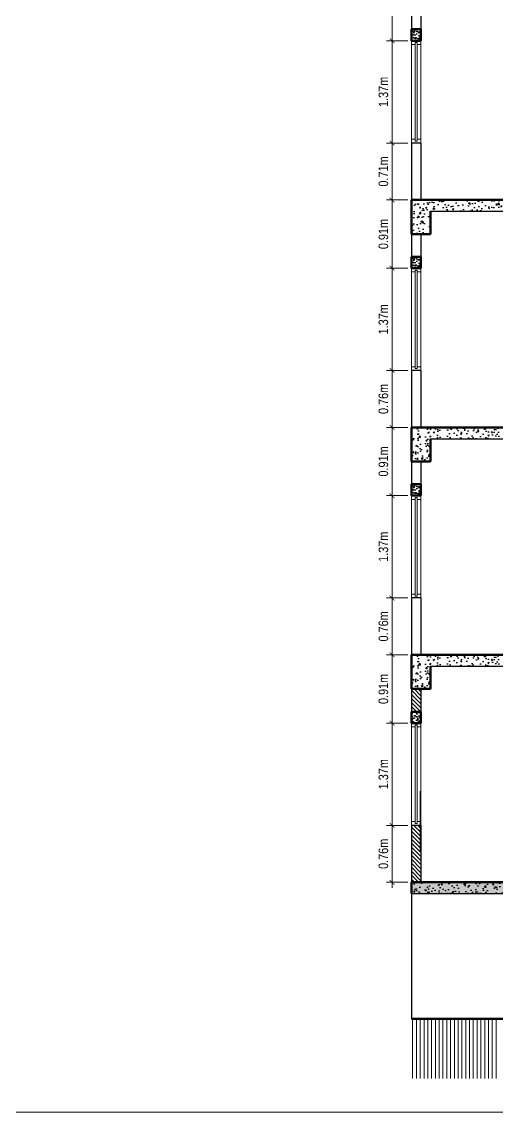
# Model space of a CAD drawing. Header units: inches. Extents: x -4010 to 92088, y -38563 to -1318.
# Drawn here: x 31447 to 31697, y -17502 to -16927 of the extents above; entities that cross this region are included whole.
import ezdxf

# ---------------------------------------------------------------- set-up
doc = ezdxf.new("R2010")
doc.units = ezdxf.units.IN
doc.header["$MEASUREMENT"] = 0
doc.header["$PDMODE"] = 99
doc.linetypes.add('ACAD_ISO04W100', pattern=[30.5, 24, -3, 0.5, -3])
doc.linetypes.add('DASHED2', pattern=[0.375, 0.25, -0.125])
for name, color, linetype, lineweight in [('1-FOUNDATION DIM', 31, 'Continuous', 5), ('Column', 2, 'Continuous', 50), ('Dimension', 7, 'Continuous', 15), ('GRID', 8, 'ACAD_ISO04W100', 15), ('win', 96, 'Continuous', 15), ('Window', 253, 'Continuous', 18)]:
    doc.layers.add(name, color=color, linetype=linetype, lineweight=lineweight)
for name, color, linetype in [('Hatch', 3, 'Continuous'), ('Stair', 190, 'DASHED2'), ('wall', 3, 'Continuous')]:
    doc.layers.add(name, color=color, linetype=linetype)
doc.styles.add('NARROW', font='ARIALN.TTF')
doc.dimstyles.new('3-16', dxfattribs={"dimtxt": 5, "dimasz": 2.5, "dimexe": 3, "dimexo": 2, "dimgap": 2, "dimtad": 1, "dimdec": 1, "dimzin": 3, "dimdsep": 46, "dimlunit": 4, "dimtxsty": 'NARROW', "dimblk": 'ARCHTICK', "dimcen": 0, "dimdle": 3, "dimclrd": 256, "dimclre": 256, "dimclrt": 7, "dimaunit": 1, "dimadec": 3, "dimazin": 1, "dimtfac": 1, "dimtdec": 1, "dimtofl": 0, "dimtmove": 0, "dimatfit": 3, "dimldrblk": 'CLOSED', "dimfxl": 1, "dimtolj": 1, "dimtzin": 0, "dimlwd": -1, "dimlwe": -1, "dimarcsym": 0})
pattern_1 = [(50, (21028.7176, -3208.9725), (7.1726018, -0.6275213), [0.75, -8.25]), (355, (21028.7176, -3208.9725), (-1.3875133, 7.5219213), [0.6, -6.6]), (100.4514, (21029.315, -3209.025), (5.7850938, 6.8943954), [0.637402, -7.011421]), (46.1842, (21028.718, -3206.9725), (10.6724105, -1.65519), [1.125, -12.375]), (96.6356, (21029.607, -3207.11), (9.346627, 9.741179), [0.956103, -10.51713]), (351.1842, (21028.718, -3206.972), (9.3466195, 9.741186), [0.9, -9.9]), (21, (21029.7176, -3207.4725), (5.9690705, -4.026189), [0.75, -8.25]), (326, (21029.7176, -3207.4725), (2.4331533, 7.2515005), [0.6, -6.6]), (71.4514, (21030.215, -3207.808), (8.4022263, 3.225305), [0.637402, -7.011421]), (37.5, (21028.7176, -3208.9725), (0.12159855, 3.32893854), [0, -6.52, 0, -6.7, 0, -6.625]), (7.5, (21028.7176, -3208.9725), (2.6306954, 3.9441171), [0, -3.82, 0, -6.37, 0, -2.525]), (327.5, (21026.4876, -3208.9725), (5.33822436, -0.2255487), [0, -2.5, 0, -7.8, 0, -10.35]), (317.5, (21025.4876, -3208.9725), (5.8318617, 1.0010498), [0, -3.25, 0, -5.18, 0, -7.35])]

# ---------------------------------------------------------------- blocks, each defined once
blk = doc.blocks.new('_ArchTick')
at = {"layer": 'GRID', "color": 0, "const_width": 0.15}
blk.add_lwpolyline([(-0.5, -0.5), (0.5, 0.5)], dxfattribs=at)
blk = doc.blocks.new('*D526')
at = {"layer": 'Defpoints', "color": 0}
for p in [(31641.87, -17350.47), (31652.12, -17350.47), (31652.12, -17380.47)]:
    blk.add_point(p, dxfattribs=at)
at = {"layer": 'Dimension'}
for p, q in [((31641.87, -17383.47), (31641.87, -17347.47)), ((31650.12, -17350.47), (31638.87, -17350.47)), ((31650.12, -17380.47), (31638.87, -17380.47))]:
    blk.add_line(p, q, dxfattribs=at)
at = {"layer": 'Dimension', "xscale": 2.5, "yscale": 2.5, "zscale": 2.5}
for p, rotation in [((31641.87, -17350.47), 90), ((31641.87, -17380.47), 270)]:
    blk.add_blockref('_ArchTick', p, dxfattribs=dict(at, rotation=rotation))
at = {"layer": 'Dimension', "color": 7, "insert": (31637.31, -17365.47), "char_height": 5, "attachment_point": 5, "rotation": 90, "style": 'NARROW'}
blk.add_mtext('\\A1;0.76m', dxfattribs=at)
blk = doc.blocks.new('_Closed')
at = {"layer": 'wall', "color": 0, "lineweight": -2}
for p, q in [((-1, 0.17), (0, 0)), ((-1, 0.17), (-1, -0.17)), ((0, 0), (-1, -0.17)), ((0, 0), (-1, 0))]:
    blk.add_line(p, q, dxfattribs=at)
blk = doc.blocks.new('*D527')
at = {"layer": 'Defpoints', "color": 0}
for p in [(31641.87, -17296.47), (31652.12, -17296.47), (31652.12, -17350.47)]:
    blk.add_point(p, dxfattribs=at)
at = {"layer": 'Dimension'}
for p, q in [((31650.12, -17296.47), (31638.87, -17296.47)), ((31641.87, -17353.47), (31641.87, -17293.47)), ((31650.12, -17350.47), (31638.87, -17350.47))]:
    blk.add_line(p, q, dxfattribs=at)
at = {"layer": 'Dimension', "xscale": 2.5, "yscale": 2.5, "zscale": 2.5}
for p, rotation in [((31641.87, -17296.47), 90), ((31641.87, -17350.47), 270)]:
    blk.add_blockref('_ArchTick', p, dxfattribs=dict(at, rotation=rotation))
at = {"layer": 'Dimension', "color": 7, "insert": (31637.31, -17323.47), "char_height": 5, "attachment_point": 5, "rotation": 90, "style": 'NARROW'}
blk.add_mtext('\\A1;1.37m', dxfattribs=at)
blk = doc.blocks.new('*D528')
at = {"layer": 'Defpoints', "color": 0}
for p in [(31641.87, -17260.47), (31652.12, -17260.47), (31652.12, -17296.47)]:
    blk.add_point(p, dxfattribs=at)
at = {"layer": 'Dimension'}
for p, q in [((31641.87, -17299.47), (31641.87, -17257.47)), ((31650.12, -17260.47), (31638.87, -17260.47)), ((31650.12, -17296.47), (31638.87, -17296.47))]:
    blk.add_line(p, q, dxfattribs=at)
at = {"layer": 'Dimension', "xscale": 2.5, "yscale": 2.5, "zscale": 2.5}
for p, rotation in [((31641.87, -17260.47), 90), ((31641.87, -17296.47), 270)]:
    blk.add_blockref('_ArchTick', p, dxfattribs=dict(at, rotation=rotation))
at = {"layer": 'Dimension', "color": 7, "insert": (31637.31, -17278.47), "char_height": 5, "attachment_point": 5, "rotation": 90, "style": 'NARROW'}
blk.add_mtext('\\A1;0.91m', dxfattribs=at)
blk = doc.blocks.new('*D529')
at = {"layer": 'Defpoints', "color": 0}
for p in [(31641.87, -17230.47), (31652.12, -17230.47), (31652.12, -17260.47)]:
    blk.add_point(p, dxfattribs=at)
at = {"layer": 'Dimension'}
for p, q in [((31641.87, -17263.47), (31641.87, -17227.47)), ((31650.12, -17230.47), (31638.87, -17230.47)), ((31650.12, -17260.47), (31638.87, -17260.47))]:
    blk.add_line(p, q, dxfattribs=at)
at = {"layer": 'Dimension', "xscale": 2.5, "yscale": 2.5, "zscale": 2.5}
for p, rotation in [((31641.87, -17230.47), 90), ((31641.87, -17260.47), 270)]:
    blk.add_blockref('_ArchTick', p, dxfattribs=dict(at, rotation=rotation))
at = {"layer": 'Dimension', "color": 7, "insert": (31637.31, -17245.47), "char_height": 5, "attachment_point": 5, "rotation": 90, "style": 'NARROW'}
blk.add_mtext('\\A1;0.76m', dxfattribs=at)
blk = doc.blocks.new('*D530')
at = {"layer": 'Defpoints', "color": 0}
for p in [(31641.87, -17020.47), (31652.12, -17020.47), (31652.12, -17056.47)]:
    blk.add_point(p, dxfattribs=at)
at = {"layer": 'Dimension'}
for p, q in [((31650.12, -17020.47), (31638.87, -17020.47)), ((31641.87, -17059.47), (31641.87, -17017.47)), ((31650.12, -17056.47), (31638.87, -17056.47))]:
    blk.add_line(p, q, dxfattribs=at)
at = {"layer": 'Dimension', "xscale": 2.5, "yscale": 2.5, "zscale": 2.5}
for p, rotation in [((31641.87, -17020.47), 90), ((31641.87, -17056.47), 270)]:
    blk.add_blockref('_ArchTick', p, dxfattribs=dict(at, rotation=rotation))
at = {"layer": 'Dimension', "color": 7, "insert": (31637.31, -17038.47), "char_height": 5, "attachment_point": 5, "rotation": 90, "style": 'NARROW'}
blk.add_mtext('\\A1;0.91m', dxfattribs=at)
blk = doc.blocks.new('*D531')
at = {"layer": 'Defpoints', "color": 0}
for p in [(31641.87, -16990.47), (31652.12, -16990.47), (31652.12, -17020.47)]:
    blk.add_point(p, dxfattribs=at)
at = {"layer": 'Dimension'}
for p, q in [((31641.87, -17023.47), (31641.87, -16987.47)), ((31650.12, -16990.47), (31638.87, -16990.47)), ((31650.12, -17020.47), (31638.87, -17020.47))]:
    blk.add_line(p, q, dxfattribs=at)
at = {"layer": 'Dimension', "xscale": 2.5, "yscale": 2.5, "zscale": 2.5}
for p, rotation in [((31641.87, -16990.47), 90), ((31641.87, -17020.47), 270)]:
    blk.add_blockref('_ArchTick', p, dxfattribs=dict(at, rotation=rotation))
at = {"layer": 'Dimension', "color": 7, "insert": (31637.31, -17005.47), "char_height": 5, "attachment_point": 5, "rotation": 90, "style": 'NARROW'}
blk.add_mtext('\\A1;0.71m', dxfattribs=at)
blk = doc.blocks.new('*D532')
at = {"layer": 'Defpoints', "color": 0}
for p in [(31641.87, -16852.47), (31652.12, -16852.47), (31652.12, -16936.47)]:
    blk.add_point(p, dxfattribs=at)
at = {"layer": 'Dimension'}
for p, q in [((31641.87, -16939.47), (31641.87, -16849.47)), ((31650.12, -16852.47), (31638.87, -16852.47)), ((31650.12, -16936.47), (31638.87, -16936.47))]:
    blk.add_line(p, q, dxfattribs=at)
at = {"layer": 'Dimension', "xscale": 2.5, "yscale": 2.5, "zscale": 2.5}
for p, rotation in [((31641.87, -16852.47), 90), ((31641.87, -16936.47), 270)]:
    blk.add_blockref('_ArchTick', p, dxfattribs=dict(at, rotation=rotation))
at = {"layer": 'Dimension', "color": 7, "insert": (31637.31, -16894.47), "char_height": 5, "attachment_point": 5, "rotation": 90, "style": 'NARROW'}
blk.add_mtext('\\A1;2.13m', dxfattribs=at)
blk = doc.blocks.new('*D534')
at = {"layer": 'Defpoints', "color": 0}
for p in [(31641.87, -16936.47), (31650.12, -16936.47), (31652.12, -16990.47)]:
    blk.add_point(p, dxfattribs=at)
at = {"layer": 'Dimension'}
for p, q in [((31641.87, -16993.47), (31641.87, -16933.47)), ((31648.12, -16936.47), (31638.87, -16936.47)), ((31650.12, -16990.47), (31638.87, -16990.47))]:
    blk.add_line(p, q, dxfattribs=at)
at = {"layer": 'Dimension', "xscale": 2.5, "yscale": 2.5, "zscale": 2.5}
for p, rotation in [((31641.87, -16936.47), 90), ((31641.87, -16990.47), 270)]:
    blk.add_blockref('_ArchTick', p, dxfattribs=dict(at, rotation=rotation))
at = {"layer": 'Dimension', "color": 7, "insert": (31637.31, -16963.47), "char_height": 5, "attachment_point": 5, "rotation": 90, "style": 'NARROW'}
blk.add_mtext('\\A1;1.37m', dxfattribs=at)
blk = doc.blocks.new('*D535')
at = {"layer": 'Defpoints', "color": 0}
for p in [(31641.87, -17110.47), (31652.12, -17110.47), (31652.12, -17140.47)]:
    blk.add_point(p, dxfattribs=at)
at = {"layer": 'Dimension'}
for p, q in [((31641.87, -17143.47), (31641.87, -17107.47)), ((31650.12, -17110.47), (31638.87, -17110.47)), ((31650.12, -17140.47), (31638.87, -17140.47))]:
    blk.add_line(p, q, dxfattribs=at)
at = {"layer": 'Dimension', "xscale": 2.5, "yscale": 2.5, "zscale": 2.5}
for p, rotation in [((31641.87, -17110.47), 90), ((31641.87, -17140.47), 270)]:
    blk.add_blockref('_ArchTick', p, dxfattribs=dict(at, rotation=rotation))
at = {"layer": 'Dimension', "color": 7, "insert": (31637.31, -17125.47), "char_height": 5, "attachment_point": 5, "rotation": 90, "style": 'NARROW'}
blk.add_mtext('\\A1;0.76m', dxfattribs=at)
blk = doc.blocks.new('*D536')
at = {"layer": 'Defpoints', "color": 0}
for p in [(31641.87, -17056.47), (31652.12, -17056.47), (31652.12, -17110.47)]:
    blk.add_point(p, dxfattribs=at)
at = {"layer": 'Dimension'}
for p, q in [((31650.12, -17056.47), (31638.87, -17056.47)), ((31641.87, -17113.47), (31641.87, -17053.47)), ((31650.12, -17110.47), (31638.87, -17110.47))]:
    blk.add_line(p, q, dxfattribs=at)
at = {"layer": 'Dimension', "xscale": 2.5, "yscale": 2.5, "zscale": 2.5}
for p, rotation in [((31641.87, -17056.47), 90), ((31641.87, -17110.47), 270)]:
    blk.add_blockref('_ArchTick', p, dxfattribs=dict(at, rotation=rotation))
at = {"layer": 'Dimension', "color": 7, "insert": (31637.31, -17083.47), "char_height": 5, "attachment_point": 5, "rotation": 90, "style": 'NARROW'}
blk.add_mtext('\\A1;1.37m', dxfattribs=at)
blk = doc.blocks.new('*D537')
at = {"layer": 'Defpoints', "color": 0}
for p in [(31641.87, -17140.47), (31652.12, -17140.47), (31652.12, -17176.47)]:
    blk.add_point(p, dxfattribs=at)
at = {"layer": 'Dimension'}
for p, q in [((31650.12, -17140.47), (31638.87, -17140.47)), ((31641.87, -17179.47), (31641.87, -17137.47)), ((31650.12, -17176.47), (31638.87, -17176.47))]:
    blk.add_line(p, q, dxfattribs=at)
at = {"layer": 'Dimension', "xscale": 2.5, "yscale": 2.5, "zscale": 2.5}
for p, rotation in [((31641.87, -17140.47), 90), ((31641.87, -17176.47), 270)]:
    blk.add_blockref('_ArchTick', p, dxfattribs=dict(at, rotation=rotation))
at = {"layer": 'Dimension', "color": 7, "insert": (31637.31, -17158.47), "char_height": 5, "attachment_point": 5, "rotation": 90, "style": 'NARROW'}
blk.add_mtext('\\A1;0.91m', dxfattribs=at)
blk = doc.blocks.new('*D538')
at = {"layer": 'Defpoints', "color": 0}
for p in [(31641.87, -17176.47), (31652.12, -17176.47), (31652.12, -17230.47)]:
    blk.add_point(p, dxfattribs=at)
at = {"layer": 'Dimension'}
for p, q in [((31650.12, -17176.47), (31638.87, -17176.47)), ((31641.87, -17233.47), (31641.87, -17173.47)), ((31650.12, -17230.47), (31638.87, -17230.47))]:
    blk.add_line(p, q, dxfattribs=at)
at = {"layer": 'Dimension', "xscale": 2.5, "yscale": 2.5, "zscale": 2.5}
for p, rotation in [((31641.87, -17176.47), 90), ((31641.87, -17230.47), 270)]:
    blk.add_blockref('_ArchTick', p, dxfattribs=dict(at, rotation=rotation))
at = {"layer": 'Dimension', "color": 7, "insert": (31637.31, -17203.47), "char_height": 5, "attachment_point": 5, "rotation": 90, "style": 'NARROW'}
blk.add_mtext('\\A1;1.37m', dxfattribs=at)

msp = doc.modelspace()

# ---------------------------------------------------------------- hatches: boundary and pattern name
at = {"layer": 'Hatch'}
h = msp.add_hatch(dxfattribs=at)
h.set_pattern_fill('AR-CONC', color=256, scale=0.5, style=0)
h.set_pattern_definition([(130, (26050.187, 1638.5467), (-3.5863009, -0.31376067), [0.375, -4.125]), (185, (26050.187, 1638.5467), (0.6937567, 3.7609607), [0.3, -3.3]), (79.5486, (26049.888, 1638.5206), (-2.8925469, 3.4471977), [0.31870095, -3.50571056]), (133.8158, (26050.187, 1639.5467), (-5.3362052, -0.8275951), [0.5625, -6.1875]), (83.3644, (26049.742, 1639.478), (-4.6733135, 4.8705894), [0.4780514, -5.258565]), (188.8158, (26050.187, 1639.547), (-4.6733097, 4.870593), [0.45, -4.95]), (159, (26049.687, 1639.2967), (-2.98453526, -2.01309445), [0.375, -4.125]), (214, (26049.687, 1639.2967), (-1.21657666, 3.6257502), [0.3, -3.3]), (108.5486, (26049.4382, 1639.129), (-4.20111314, 1.6126525), [0.31870095, -3.50571056]), (142.5, (26050.1869, 1638.5467), (-0.06079928, 1.66446927), [0, -3.26, 0, -3.35, 0, -3.3125]), (172.5, (26050.187, 1638.5467), (-1.31534769, 1.97205856), [0, -1.91, 0, -3.185, 0, -1.2625]), (212.5, (26051.3019, 1638.5467), (-2.66911218, -0.11277436), [0, -1.25, 0, -3.9, 0, -5.175]), (222.5, (26051.802, 1638.5467), (-2.91593085, 0.5005249), [0, -1.625, 0, -2.59, 0, -3.675])])
h.paths.add_polyline_path([(31652.123, -16930.472), (31657.123, -16930.472), (31657.123, -16936.472), (31652.123, -16936.472)])
h = msp.add_hatch(dxfattribs=at)
h.set_pattern_fill('AR-CONC', color=256, style=0)
h.set_pattern_definition([(50, (21028.7176, -3328.9725), (7.1726018, -0.6275213), [0.75, -8.25]), (355, (21028.7176, -3328.9725), (-1.3875133, 7.5219213), [0.6, -6.6]), (100.4514, (21029.315, -3329.025), (5.7850938, 6.8943954), [0.637402, -7.011421]), (46.1842, (21028.718, -3326.9725), (10.6724105, -1.65519), [1.125, -12.375]), (96.6356, (21029.607, -3327.11), (9.346627, 9.741179), [0.956103, -10.51713]), (351.1842, (21028.718, -3326.972), (9.3466195, 9.741186), [0.9, -9.9]), (21, (21029.7176, -3327.4725), (5.9690705, -4.026189), [0.75, -8.25]), (326, (21029.7176, -3327.4725), (2.4331533, 7.2515005), [0.6, -6.6]), (71.4514, (21030.215, -3327.808), (8.4022263, 3.225305), [0.637402, -7.011421]), (37.5, (21028.7176, -3328.9725), (0.12159855, 3.32893854), [0, -6.52, 0, -6.7, 0, -6.625]), (7.5, (21028.7176, -3328.9725), (2.6306954, 3.9441171), [0, -3.82, 0, -6.37, 0, -2.525]), (327.5, (21026.4876, -3328.9725), (5.33822436, -0.2255487), [0, -2.5, 0, -7.8, 0, -10.35]), (317.5, (21025.4876, -3328.9725), (5.8318617, 1.0010498), [0, -3.25, 0, -5.18, 0, -7.35])])
h.paths.add_polyline_path([(31709.551, -17020.472), (31652.123, -17020.472), (31652.123, -17038.472), (31662.123, -17038.472), (31662.123, -17026.472), (31709.551, -17026.472)])
h.paths.add_polyline_path([(31713.801, -17014.472), (31709.551, -17014.472), (31709.551, -17020.472), (31709.551, -17026.472), (31711.213, -17026.472), (31713.801, -17024.92)])
h.paths.add_polyline_path([(31720.241, -17021.056), (31715.301, -17018.092), (31715.301, -17024.02)])
h.paths.add_polyline_path([(31715.301, -17014.472), (31713.801, -17014.472), (31713.801, -17024.92), (31715.301, -17024.02)])
h.paths.add_polyline_path([(31716.072, -17014.472), (31715.301, -17014.472), (31715.301, -17017.508), (31720.727, -17020.764), (31723.643, -17019.015)])
h.paths.add_polyline_path([(31719.551, -17010.264), (31719.551, -17014.472), (31717.044, -17014.472), (31724.129, -17018.723), (31728.889, -17015.867)])
h.paths.add_polyline_path([(31732.051, -17011.468), (31727.058, -17008.472), (31719.551, -17008.472), (31719.551, -17009.681), (31729.375, -17015.575), (31732.051, -17013.97)])
h.paths.add_polyline_path([(31728.03, -17008.472), (31727.058, -17008.472), (31732.051, -17011.468), (31732.051, -17010.885)], flags=17)
h.paths.add_polyline_path([(31732.051, -17007.387), (31729.551, -17005.887), (31729.551, -17008.472), (31728.03, -17008.472), (31732.051, -17010.885)])
h.paths.add_polyline_path([(31736.051, -17003.372), (31734.551, -17002.472), (31733.051, -17002.472), (31733.051, -17013.37), (31736.051, -17011.57)])
h.paths.add_polyline_path([(31732.051, -17002.472), (31729.551, -17002.472), (31729.551, -17005.303), (31732.051, -17006.803)])
h.paths.add_polyline_path([(31733.051, -17002.472), (31732.051, -17002.472), (31732.051, -17013.97), (31733.051, -17013.37)])
h.paths.add_polyline_path([(31739.551, -17001.974), (31739.551, -17002.472), (31734.551, -17002.472), (31742.882, -17007.471), (31745.798, -17005.722)])
h.paths.add_polyline_path([(31737.051, -17003.972), (31737.051, -17009.803), (31738.023, -17010.387), (31742.882, -17007.471)])
h = msp.add_hatch(dxfattribs=at)
h.set_pattern_fill('AR-CONC', color=256, scale=0.5, style=0)
h.set_pattern_definition([(130, (26050.187, 1518.5467), (-3.5863009, -0.31376067), [0.375, -4.125]), (185, (26050.187, 1518.5467), (0.6937567, 3.7609607), [0.3, -3.3]), (79.5486, (26049.888, 1518.5206), (-2.8925469, 3.4471977), [0.31870095, -3.50571056]), (133.8158, (26050.187, 1519.5467), (-5.3362052, -0.8275951), [0.5625, -6.1875]), (83.3644, (26049.742, 1519.478), (-4.6733135, 4.8705894), [0.4780514, -5.258565]), (188.8158, (26050.187, 1519.547), (-4.6733097, 4.870593), [0.45, -4.95]), (159, (26049.687, 1519.2967), (-2.98453526, -2.01309445), [0.375, -4.125]), (214, (26049.687, 1519.2967), (-1.21657666, 3.6257502), [0.3, -3.3]), (108.5486, (26049.4382, 1519.129), (-4.20111314, 1.6126525), [0.31870095, -3.50571056]), (142.5, (26050.1869, 1518.5467), (-0.06079928, 1.66446927), [0, -3.26, 0, -3.35, 0, -3.3125]), (172.5, (26050.187, 1518.5467), (-1.31534769, 1.97205856), [0, -1.91, 0, -3.185, 0, -1.2625]), (212.5, (26051.3019, 1518.5467), (-2.66911218, -0.11277436), [0, -1.25, 0, -3.9, 0, -5.175]), (222.5, (26051.802, 1518.5467), (-2.91593085, 0.5005249), [0, -1.625, 0, -2.59, 0, -3.675])])
h.paths.add_polyline_path([(31652.123, -17050.472), (31657.123, -17050.472), (31657.123, -17056.472), (31652.123, -17056.472)])
h = msp.add_hatch(dxfattribs=at)
h.set_pattern_fill('AR-CONC', color=256, style=0)
h.set_pattern_definition([(50, (21028.7176, -3088.9725), (7.1726018, -0.6275213), [0.75, -8.25]), (355, (21028.7176, -3088.9725), (-1.3875133, 7.5219213), [0.6, -6.6]), (100.4514, (21029.315, -3089.025), (5.7850938, 6.8943954), [0.637402, -7.011421]), (46.1842, (21028.718, -3086.9725), (10.6724105, -1.65519), [1.125, -12.375]), (96.6356, (21029.607, -3087.11), (9.346627, 9.741179), [0.956103, -10.51713]), (351.1842, (21028.718, -3086.972), (9.3466195, 9.741186), [0.9, -9.9]), (21, (21029.7176, -3087.4725), (5.9690705, -4.026189), [0.75, -8.25]), (326, (21029.7176, -3087.4725), (2.4331533, 7.2515005), [0.6, -6.6]), (71.4514, (21030.215, -3087.808), (8.4022263, 3.225305), [0.637402, -7.011421]), (37.5, (21028.7176, -3088.9725), (0.12159855, 3.32893854), [0, -6.52, 0, -6.7, 0, -6.625]), (7.5, (21028.7176, -3088.9725), (2.6306954, 3.9441171), [0, -3.82, 0, -6.37, 0, -2.525]), (327.5, (21026.4876, -3088.9725), (5.33822436, -0.2255487), [0, -2.5, 0, -7.8, 0, -10.35]), (317.5, (21025.4876, -3088.9725), (5.8318617, 1.0010498), [0, -3.25, 0, -5.18, 0, -7.35])])
h.paths.add_polyline_path([(31719.551, -17130.264), (31719.551, -17134.472), (31717.044, -17134.472), (31724.129, -17138.723), (31728.889, -17135.867)])
h.paths.add_polyline_path([(31716.072, -17134.472), (31715.301, -17134.472), (31715.301, -17137.508), (31720.727, -17140.764), (31723.643, -17139.015)])
h.paths.add_polyline_path([(31720.241, -17141.056), (31715.301, -17138.092), (31715.301, -17144.02)])
h.paths.add_polyline_path([(31713.801, -17134.472), (31709.551, -17134.472), (31709.551, -17140.472), (31709.551, -17146.472), (31711.213, -17146.472), (31713.801, -17144.92)])
h.paths.add_polyline_path([(31709.551, -17140.472), (31652.123, -17140.472), (31652.123, -17158.472), (31662.123, -17158.472), (31662.123, -17146.472), (31709.551, -17146.472)])
h = msp.add_hatch(dxfattribs=at)
h.set_pattern_fill('AR-CONC', color=256, scale=0.5, style=0)
h.set_pattern_definition([(130, (26050.187, 1398.5467), (-3.5863009, -0.31376067), [0.375, -4.125]), (185, (26050.187, 1398.5467), (0.6937567, 3.7609607), [0.3, -3.3]), (79.5486, (26049.888, 1398.5206), (-2.8925469, 3.4471977), [0.31870095, -3.50571056]), (133.8158, (26050.187, 1399.5467), (-5.3362052, -0.8275951), [0.5625, -6.1875]), (83.3644, (26049.742, 1399.478), (-4.6733135, 4.8705894), [0.4780514, -5.258565]), (188.8158, (26050.187, 1399.547), (-4.6733097, 4.870593), [0.45, -4.95]), (159, (26049.687, 1399.2967), (-2.98453526, -2.01309445), [0.375, -4.125]), (214, (26049.687, 1399.2967), (-1.21657666, 3.6257502), [0.3, -3.3]), (108.5486, (26049.4382, 1399.129), (-4.20111314, 1.6126525), [0.31870095, -3.50571056]), (142.5, (26050.1869, 1398.5467), (-0.06079928, 1.66446927), [0, -3.26, 0, -3.35, 0, -3.3125]), (172.5, (26050.187, 1398.5467), (-1.31534769, 1.97205856), [0, -1.91, 0, -3.185, 0, -1.2625]), (212.5, (26051.3019, 1398.5467), (-2.66911218, -0.11277436), [0, -1.25, 0, -3.9, 0, -5.175]), (222.5, (26051.802, 1398.5467), (-2.91593085, 0.5005249), [0, -1.625, 0, -2.59, 0, -3.675])])
h.paths.add_polyline_path([(31652.123, -17170.472), (31657.123, -17170.472), (31657.123, -17176.472), (31652.123, -17176.472)])
h = msp.add_hatch(dxfattribs=at)
h.set_pattern_fill('AR-CONC', color=256, style=0)
h.set_pattern_definition(pattern_1)
h.paths.add_polyline_path([(31719.551, -17250.264), (31719.551, -17254.472), (31717.044, -17254.472), (31724.129, -17258.723), (31728.889, -17255.867)])
h.paths.add_polyline_path([(31716.072, -17254.472), (31715.301, -17254.472), (31715.301, -17257.508), (31720.727, -17260.764), (31723.643, -17259.015)])
h.paths.add_polyline_path([(31720.241, -17261.056), (31715.301, -17258.092), (31715.301, -17264.02)])
h.paths.add_polyline_path([(31713.801, -17254.472), (31709.551, -17254.472), (31709.551, -17260.472), (31709.551, -17266.472), (31711.213, -17266.472), (31713.801, -17264.92)])
h.paths.add_polyline_path([(31709.551, -17260.472), (31652.123, -17260.472), (31652.123, -17278.472), (31662.123, -17278.472), (31662.123, -17266.472), (31709.551, -17266.472)])
h = msp.add_hatch(dxfattribs=at)
h.set_pattern_fill('ANSI31', color=256, scale=12, style=0)
h.set_pattern_definition([(135, (26050.1869, 1398.5467), (1.06066017, 1.06066017), [])])
h.paths.add_polyline_path([(31652.123, -17278.472), (31657.123, -17278.472), (31657.123, -17290.472), (31652.123, -17290.472)])
h.paths.add_polyline_path([(31652.123, -17350.472), (31657.123, -17350.472), (31657.123, -17380.472), (31652.123, -17380.472)])
h = msp.add_hatch(dxfattribs=at)
h.set_pattern_fill('AR-CONC', color=256, scale=0.5, style=0)
h.set_pattern_definition([(130, (26050.187, 1878.5467), (-3.5863009, -0.31376067), [0.375, -4.125]), (185, (26050.187, 1878.5467), (0.6937567, 3.7609607), [0.3, -3.3]), (79.5486, (26049.888, 1878.5206), (-2.8925469, 3.4471977), [0.31870095, -3.50571056]), (133.8158, (26050.187, 1879.5467), (-5.3362052, -0.8275951), [0.5625, -6.1875]), (83.3644, (26049.742, 1879.478), (-4.6733135, 4.8705894), [0.4780514, -5.258565]), (188.8158, (26050.187, 1879.547), (-4.6733097, 4.870593), [0.45, -4.95]), (159, (26049.687, 1879.2967), (-2.98453526, -2.01309445), [0.375, -4.125]), (214, (26049.687, 1879.2967), (-1.21657666, 3.6257502), [0.3, -3.3]), (108.5486, (26049.4382, 1879.129), (-4.20111314, 1.6126525), [0.31870095, -3.50571056]), (142.5, (26050.1869, 1878.5467), (-0.06079928, 1.66446927), [0, -3.26, 0, -3.35, 0, -3.3125]), (172.5, (26050.187, 1878.5467), (-1.31534769, 1.97205856), [0, -1.91, 0, -3.185, 0, -1.2625]), (212.5, (26051.3019, 1878.5467), (-2.66911218, -0.11277436), [0, -1.25, 0, -3.9, 0, -5.175]), (222.5, (26051.802, 1878.5467), (-2.91593085, 0.5005249), [0, -1.625, 0, -2.59, 0, -3.675])])
h.paths.add_polyline_path([(31652.123, -17290.472), (31657.123, -17290.472), (31657.123, -17296.472), (31652.123, -17296.472)])
h = msp.add_hatch(dxfattribs=at)
h.set_pattern_fill('AR-CONC', color=256, style=0)
h.set_pattern_definition(pattern_1)
h.paths.add_polyline_path([(31709.551, -17380.472), (31652.123, -17380.472), (31652.123, -17386.472), (31709.551, -17386.472)])
h.paths.add_polyline_path([(31713.801, -17374.472), (31709.551, -17374.472), (31709.551, -17380.472), (31709.551, -17386.472), (31711.213, -17386.472), (31713.801, -17384.92)])
h.paths.add_polyline_path([(31811.213, -17326.472), (31797.889, -17326.472), (31789.551, -17326.472), (31789.551, -17332.472), (31779.551, -17332.472), (31779.551, -17338.472), (31769.551, -17338.472), (31769.551, -17344.472), (31759.551, -17344.472), (31759.551, -17350.472), (31749.551, -17350.472), (31749.551, -17356.472), (31739.551, -17356.472), (31739.551, -17361.974), (31745.798, -17365.722)])
h = msp.add_hatch(dxfattribs=at)
h.set_pattern_fill('AR-CONC', color=256, style=0)
h.set_pattern_definition(pattern_1)
h.paths.add_polyline_path([(31709.551, -17386.472), (31709.551, -17380.472), (31652.123, -17380.472), (31652.123, -17386.472)])

# ---------------------------------------------------------------- linework, layer by layer
at = {"layer": '1-FOUNDATION DIM'}
msp.add_lwpolyline([(28242.348, -15893.413), (37083.326, -15893.413), (37083.326, -17501.775), (28242.348, -17501.775)], close=True, dxfattribs=at)
at = {"layer": 'Column'}
for p, q in [((31652.123, -16930.472), (31657.123, -16930.472)), ((31652.123, -16936.472), (31652.123, -16930.472)), ((31657.123, -16930.472), (31657.123, -16936.472)), ((31652.123, -16936.472), (31657.123, -16936.472)), ((31652.123, -17020.472), (31652.123, -17038.472)), ((31662.123, -17038.472), (31662.123, -17026.472)), ((31652.123, -17038.472), (31662.123, -17038.472)), ((31652.123, -17050.472), (31657.123, -17050.472)), ((31652.123, -17056.472), (31652.123, -17050.472)), ((31657.123, -17050.472), (31657.123, -17056.472)), ((31652.123, -17056.472), (31657.123, -17056.472)), ((31652.123, -17140.472), (31652.123, -17158.472)), ((31662.123, -17158.472), (31662.123, -17146.472)), ((31652.123, -17158.472), (31662.123, -17158.472)), ((31652.123, -17170.472), (31657.123, -17170.472)), ((31652.123, -17176.472), (31652.123, -17170.472)), ((31657.123, -17170.472), (31657.123, -17176.472)), ((31652.123, -17176.472), (31657.123, -17176.472)), ((31652.123, -17176.472), (31657.123, -17176.472)), ((31652.123, -17176.472), (31657.123, -17176.472)), ((31652.123, -17260.472), (31652.123, -17278.472)), ((31662.123, -17278.472), (31662.123, -17266.472)), ((31652.123, -17278.472), (31662.123, -17278.472)), ((31652.123, -17290.472), (31657.123, -17290.472)), ((31652.123, -17296.472), (31652.123, -17290.472)), ((31657.123, -17290.472), (31657.123, -17296.472)), ((31652.123, -17296.472), (31657.123, -17296.472)), ((31652.123, -17386.472), (31652.123, -17380.472)), ((31709.551, -17380.472), (31652.123, -17380.472)), ((31652.123, -17452.472), (31996.718, -17452.472))]:
    msp.add_line(p, q, dxfattribs=at)
for points in [[(31867.833, -17080.472), (31799.551, -17080.472), (31799.551, -17074.472), (31789.551, -17074.472), (31789.551, -17068.472), (31779.551, -17068.472), (31779.551, -17062.472), (31769.551, -17062.472), (31769.551, -17056.472), (31759.551, -17056.472), (31759.551, -17050.472), (31749.551, -17050.472), (31749.551, -17044.472), (31739.551, -17044.472), (31739.551, -17038.472), (31729.551, -17038.472), (31729.551, -17032.472), (31719.551, -17032.472), (31719.551, -17026.472), (31709.551, -17026.472), (31709.551, -17020.472), (31652.123, -17020.472)], [(31867.833, -17200.472), (31799.551, -17200.472), (31799.551, -17194.472), (31789.551, -17194.472), (31789.551, -17188.472), (31779.551, -17188.472), (31779.551, -17182.472), (31769.551, -17182.472), (31769.551, -17176.472), (31759.551, -17176.472), (31759.551, -17170.472), (31749.551, -17170.472), (31749.551, -17164.472), (31739.551, -17164.472), (31739.551, -17158.472), (31729.551, -17158.472), (31729.551, -17152.472), (31719.551, -17152.472), (31719.551, -17146.472), (31709.551, -17146.472), (31709.551, -17140.472), (31652.123, -17140.472)], [(31867.833, -17320.472), (31799.551, -17320.472), (31799.551, -17314.472), (31789.551, -17314.472), (31789.551, -17308.472), (31779.551, -17308.472), (31779.551, -17302.472), (31769.551, -17302.472), (31769.551, -17296.472), (31759.551, -17296.472), (31759.551, -17290.472), (31749.551, -17290.472), (31749.551, -17284.472), (31739.551, -17284.472), (31739.551, -17278.472), (31729.551, -17278.472), (31729.551, -17272.472), (31719.551, -17272.472), (31719.551, -17266.472), (31709.551, -17266.472), (31709.551, -17260.472), (31652.123, -17260.472)]]:
    msp.add_lwpolyline(points, dxfattribs=at)
at = {"layer": 'Stair'}
for points in [[(31662.123, -17026.472), (31711.213, -17026.472), (31811.213, -16966.472)], [(31662.123, -17146.472), (31711.213, -17146.472), (31811.213, -17086.472)], [(31662.123, -17266.472), (31711.213, -17266.472), (31811.213, -17206.472)], [(31652.123, -17386.472), (31711.213, -17386.472), (31811.213, -17326.472)]]:
    msp.add_lwpolyline(points, dxfattribs=at)
at = {"layer": 'wall'}
for p, q in [((31652.123, -16867.472), (31652.123, -16930.472)), ((31657.123, -16867.472), (31657.123, -16930.472)), ((31657.123, -16990.472), (31652.123, -16990.472)), ((31652.123, -16990.472), (31652.123, -17020.472)), ((31657.123, -16990.472), (31657.123, -17020.472)), ((31652.123, -17038.472), (31652.123, -17050.472)), ((31657.123, -17038.472), (31657.123, -17050.472)), ((31657.123, -17110.472), (31652.123, -17110.472)), ((31652.123, -17110.472), (31652.123, -17140.472)), ((31657.123, -17110.472), (31657.123, -17140.472)), ((31652.123, -17158.472), (31652.123, -17170.472)), ((31657.123, -17158.472), (31657.123, -17170.472)), ((31657.123, -17230.472), (31652.123, -17230.472)), ((31652.123, -17230.472), (31652.123, -17260.472)), ((31657.123, -17230.472), (31657.123, -17260.472)), ((31652.123, -17278.472), (31652.123, -17290.472)), ((31657.123, -17278.472), (31657.123, -17290.472)), ((31657.123, -17350.472), (31652.123, -17350.472)), ((31652.123, -17350.472), (31652.123, -17452.472)), ((31657.123, -17350.472), (31657.123, -17380.472))]:
    msp.add_line(p, q, dxfattribs=at)
at = {"layer": 'win'}
for p, q in [((31656.718, -17332.472), (31656.718, -17363.972)), ((31652.729, -17452.472), (31652.729, -17483.972)), ((31654.729, -17452.472), (31654.729, -17483.972)), ((31656.729, -17452.472), (31656.729, -17483.972)), ((31658.729, -17452.472), (31658.729, -17483.972)), ((31658.729, -17452.472), (31658.729, -17483.972)), ((31660.729, -17452.472), (31660.729, -17483.972)), ((31662.729, -17452.472), (31662.729, -17483.972)), ((31664.729, -17452.472), (31664.729, -17483.972)), ((31666.729, -17452.472), (31666.729, -17483.972)), ((31668.729, -17452.472), (31668.729, -17483.972)), ((31670.729, -17452.472), (31670.729, -17483.972)), ((31672.729, -17452.472), (31672.729, -17483.972)), ((31672.729, -17452.472), (31672.729, -17483.972)), ((31674.729, -17452.472), (31674.729, -17483.972)), ((31674.729, -17452.472), (31674.729, -17483.972)), ((31676.729, -17452.472), (31676.729, -17483.972)), ((31678.729, -17452.472), (31678.729, -17483.972)), ((31680.729, -17452.472), (31680.729, -17483.972)), ((31682.729, -17452.472), (31682.729, -17483.972)), ((31684.729, -17452.472), (31684.729, -17483.972)), ((31686.729, -17452.472), (31686.729, -17483.972)), ((31686.729, -17452.472), (31686.729, -17483.972)), ((31688.729, -17452.472), (31688.729, -17483.972)), ((31688.729, -17452.472), (31688.729, -17483.972)), ((31688.729, -17452.472), (31688.729, -17483.972)), ((31690.729, -17452.472), (31690.729, -17483.972)), ((31692.729, -17452.472), (31692.729, -17483.972)), ((31694.729, -17452.472), (31694.729, -17483.972)), ((31696.729, -17452.472), (31696.729, -17483.972))]:
    msp.add_line(p, q, dxfattribs=at)
at = {"layer": 'Window'}
for p, q in [((31652.123, -16960.472), (31652.123, -16936.472)), ((31654.123, -16938.472), (31652.123, -16938.472)), ((31654.123, -16960.472), (31654.123, -16937.472)), ((31655.123, -16937.472), (31654.123, -16937.472)), ((31655.123, -16960.472), (31655.123, -16937.472)), ((31657.123, -16938.472), (31655.123, -16938.472)), ((31657.123, -16960.511), (31657.123, -16936.472)), ((31652.123, -16990.472), (31652.123, -16960.472)), ((31654.123, -16989.472), (31654.123, -16960.472)), ((31655.123, -16989.472), (31655.123, -16960.472)), ((31657.123, -16990.472), (31657.123, -16960.472)), ((31654.123, -16988.472), (31652.123, -16988.472)), ((31655.123, -16989.472), (31654.123, -16989.472)), ((31657.123, -16988.472), (31655.123, -16988.472)), ((31652.123, -17080.472), (31652.123, -17056.472)), ((31657.123, -17080.511), (31657.123, -17056.472)), ((31654.123, -17058.472), (31652.123, -17058.472)), ((31654.123, -17058.472), (31652.123, -17058.472)), ((31655.123, -17057.472), (31654.123, -17057.472)), ((31654.123, -17080.472), (31654.123, -17057.472)), ((31655.123, -17080.472), (31655.123, -17057.472)), ((31657.123, -17058.472), (31655.123, -17058.472)), ((31657.123, -17058.472), (31655.123, -17058.472)), ((31652.123, -17110.472), (31652.123, -17080.472)), ((31652.123, -17086.472), (31652.123, -17080.472)), ((31654.123, -17109.472), (31654.123, -17080.472)), ((31654.123, -17086.472), (31654.123, -17080.472)), ((31655.123, -17109.472), (31655.123, -17080.472)), ((31655.123, -17086.472), (31655.123, -17080.472)), ((31657.123, -17110.472), (31657.123, -17080.472)), ((31657.123, -17086.472), (31657.123, -17080.472)), ((31654.123, -17108.472), (31652.123, -17108.472)), ((31657.123, -17108.472), (31655.123, -17108.472)), ((31655.123, -17109.472), (31654.123, -17109.472)), ((31652.123, -17230.472), (31652.123, -17176.472)), ((31652.123, -17200.472), (31652.123, -17176.472)), ((31652.123, -17200.472), (31652.123, -17176.472)), ((31654.123, -17229.472), (31654.123, -17177.472)), ((31655.123, -17177.472), (31654.123, -17177.472)), ((31655.123, -17177.472), (31654.123, -17177.472)), ((31654.123, -17200.472), (31654.123, -17177.472)), ((31655.123, -17177.472), (31654.123, -17177.472)), ((31654.123, -17200.472), (31654.123, -17177.472)), ((31655.123, -17229.472), (31655.123, -17177.472)), ((31655.123, -17200.472), (31655.123, -17177.472)), ((31655.123, -17200.472), (31655.123, -17177.472)), ((31657.123, -17230.472), (31657.123, -17176.472)), ((31657.123, -17200.511), (31657.123, -17176.472)), ((31657.123, -17200.511), (31657.123, -17176.472)), ((31654.123, -17178.472), (31652.123, -17178.472)), ((31654.123, -17178.472), (31652.123, -17178.472)), ((31654.123, -17178.472), (31652.123, -17178.472)), ((31654.123, -17178.472), (31652.123, -17178.472)), ((31654.123, -17178.472), (31652.123, -17178.472)), ((31657.123, -17178.472), (31655.123, -17178.472)), ((31657.123, -17178.472), (31655.123, -17178.472)), ((31657.123, -17178.472), (31655.123, -17178.472)), ((31657.123, -17178.472), (31655.123, -17178.472)), ((31657.123, -17178.472), (31655.123, -17178.472)), ((31652.123, -17230.472), (31652.123, -17200.472)), ((31652.123, -17206.472), (31652.123, -17200.472)), ((31654.123, -17229.472), (31654.123, -17200.472)), ((31654.123, -17206.472), (31654.123, -17200.472)), ((31655.123, -17229.472), (31655.123, -17200.472)), ((31655.123, -17206.472), (31655.123, -17200.472)), ((31657.123, -17230.472), (31657.123, -17200.472)), ((31657.123, -17206.472), (31657.123, -17200.472)), ((31654.123, -17228.472), (31652.123, -17228.472)), ((31657.123, -17228.472), (31655.123, -17228.472)), ((31655.123, -17229.472), (31654.123, -17229.472)), ((31652.123, -17350.472), (31652.123, -17296.472)), ((31654.123, -17349.472), (31654.123, -17297.472)), ((31655.123, -17297.472), (31654.123, -17297.472)), ((31655.123, -17349.472), (31655.123, -17297.472)), ((31657.123, -17350.472), (31657.123, -17296.472)), ((31654.123, -17298.472), (31652.123, -17298.472)), ((31657.123, -17298.472), (31655.123, -17298.472)), ((31654.123, -17348.472), (31652.123, -17348.472)), ((31655.123, -17349.472), (31654.123, -17349.472)), ((31657.123, -17348.472), (31655.123, -17348.472))]:
    msp.add_line(p, q, dxfattribs=at)

# ---------------------------------------------------------------- dimensions: what is measured, and where the dimension line sits
at = {"layer": 'Dimension'}
for base, p1, p2, text, picture, middle in [((31641.866, -16852.472), (31652.123, -16936.472), (31652.123, -16852.472), '2.13m', '*D532', (31637.314, -16894.472)), ((31641.866, -16936.472), (31652.123, -16990.472), (31650.123, -16936.472), '1.37m', '*D534', (31637.314, -16963.472)), ((31641.866, -16990.472), (31652.123, -17020.472), (31652.123, -16990.472), '0.71m', '*D531', (31637.314, -17005.472)), ((31641.866, -17020.472), (31652.123, -17056.472), (31652.123, -17020.472), '0.91m', '*D530', (31637.314, -17038.472)), ((31641.866, -17056.472), (31652.123, -17110.472), (31652.123, -17056.472), '1.37m', '*D536', (31637.314, -17083.472)), ((31641.866, -17110.472), (31652.123, -17140.472), (31652.123, -17110.472), '0.76m', '*D535', (31637.314, -17125.472)), ((31641.866, -17140.472), (31652.123, -17176.472), (31652.123, -17140.472), '0.91m', '*D537', (31637.314, -17158.472)), ((31641.866, -17176.472), (31652.123, -17230.472), (31652.123, -17176.472), '1.37m', '*D538', (31637.314, -17203.472)), ((31641.866, -17230.472), (31652.123, -17260.472), (31652.123, -17230.472), '0.76m', '*D529', (31637.314, -17245.472)), ((31641.866, -17260.472), (31652.123, -17296.472), (31652.123, -17260.472), '0.91m', '*D528', (31637.314, -17278.472)), ((31641.866, -17296.472), (31652.123, -17350.472), (31652.123, -17296.472), '1.37m', '*D527', (31637.314, -17323.472)), ((31641.866, -17350.472), (31652.123, -17380.472), (31652.123, -17350.472), '0.76m', '*D526', (31637.314, -17365.472))]:
    dim = msp.add_linear_dim(base=base, p1=p1, p2=p2, angle=90, text=text, dimstyle='3-16', dxfattribs=at)
    dim.commit()
    dim.dimension.update_dxf_attribs({"geometry": picture, "text_midpoint": middle})

doc.saveas('drawing.dxf')
